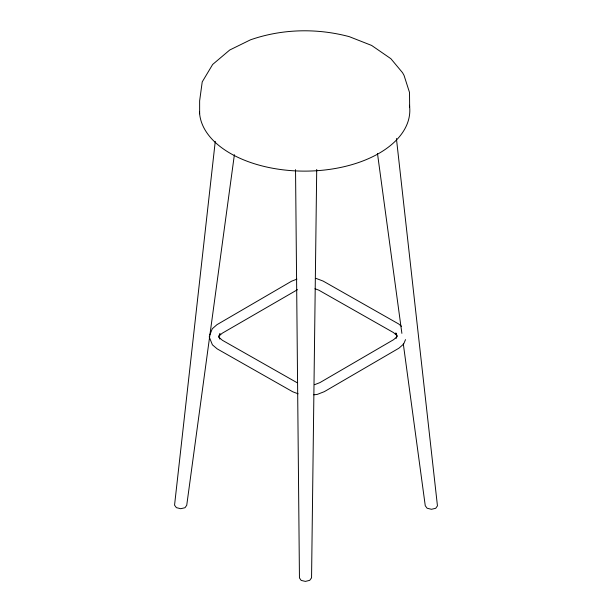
<?xml version="1.0" encoding="UTF-8"?>
<svg xmlns="http://www.w3.org/2000/svg" width="612" height="612" viewBox="0 0 612 612"><rect width="100%" height="100%" fill="white"/><g stroke="black" fill="none" stroke-linecap="round" stroke-linejoin="round"><path stroke-width="0.92" d="M316.718 169.447L311.554 577.843L309.718 580.337L305.419 581.4L301.165 580.406L299.452 577.935L295.535 169.639M215.263 141.372L174.55 505.175L176.386 507.654L180.716 508.71L185 507.723L186.737 505.267L234.388 154.721M209.771 335.024L212.287 328.766L216.969 324.674L291.595 281.199L296.881 279.141M396.125 338.474L396.92 336.103L395.796 332.951L396.783 334.978M405.534 339.614L403.614 344.097L398.925 348.19L324.306 391.665L317.253 394.411L313.78 394.824M397.196 336.546L393.615 339.668L319.938 382.599L314.56 384.696M297.501 289.667L222.278 333.196L218.706 336.317L220.037 333.601L218.981 336.761L219.823 339.125M316.022 278.383L323.136 281.084L398.726 324L401.457 326.318M314.966 288.719L318.837 290.18L393.47 332.561L397.119 335.651M298.098 393.807L292.765 391.787L217.176 348.871L212.395 344.808L209.182 336.799M297.065 382.684L222.431 340.303L218.782 337.212M377.474 153.428L401.885 333.379M403.293 343.791L425.263 505.749L427.115 508.235L431.445 509.291L435.729 508.297L437.45 505.841L396.415 138.496M409.65 107.008L409.512 92.45L404.042 75.383L402.535 72.69L390.869 58.698L371.645 45.449L349.261 36.651C316.886 28.03 282.147 28.779 250.446 39.841L229.699 50.031L212.662 64.451L202.22 81.901L199.634 100.842L199.634 113.794M409.436 105.256A105.172 60.718 0 0 1 310.429 171.031A105.172 60.718 0 0 1 199.504 111.935"/></g></svg>
